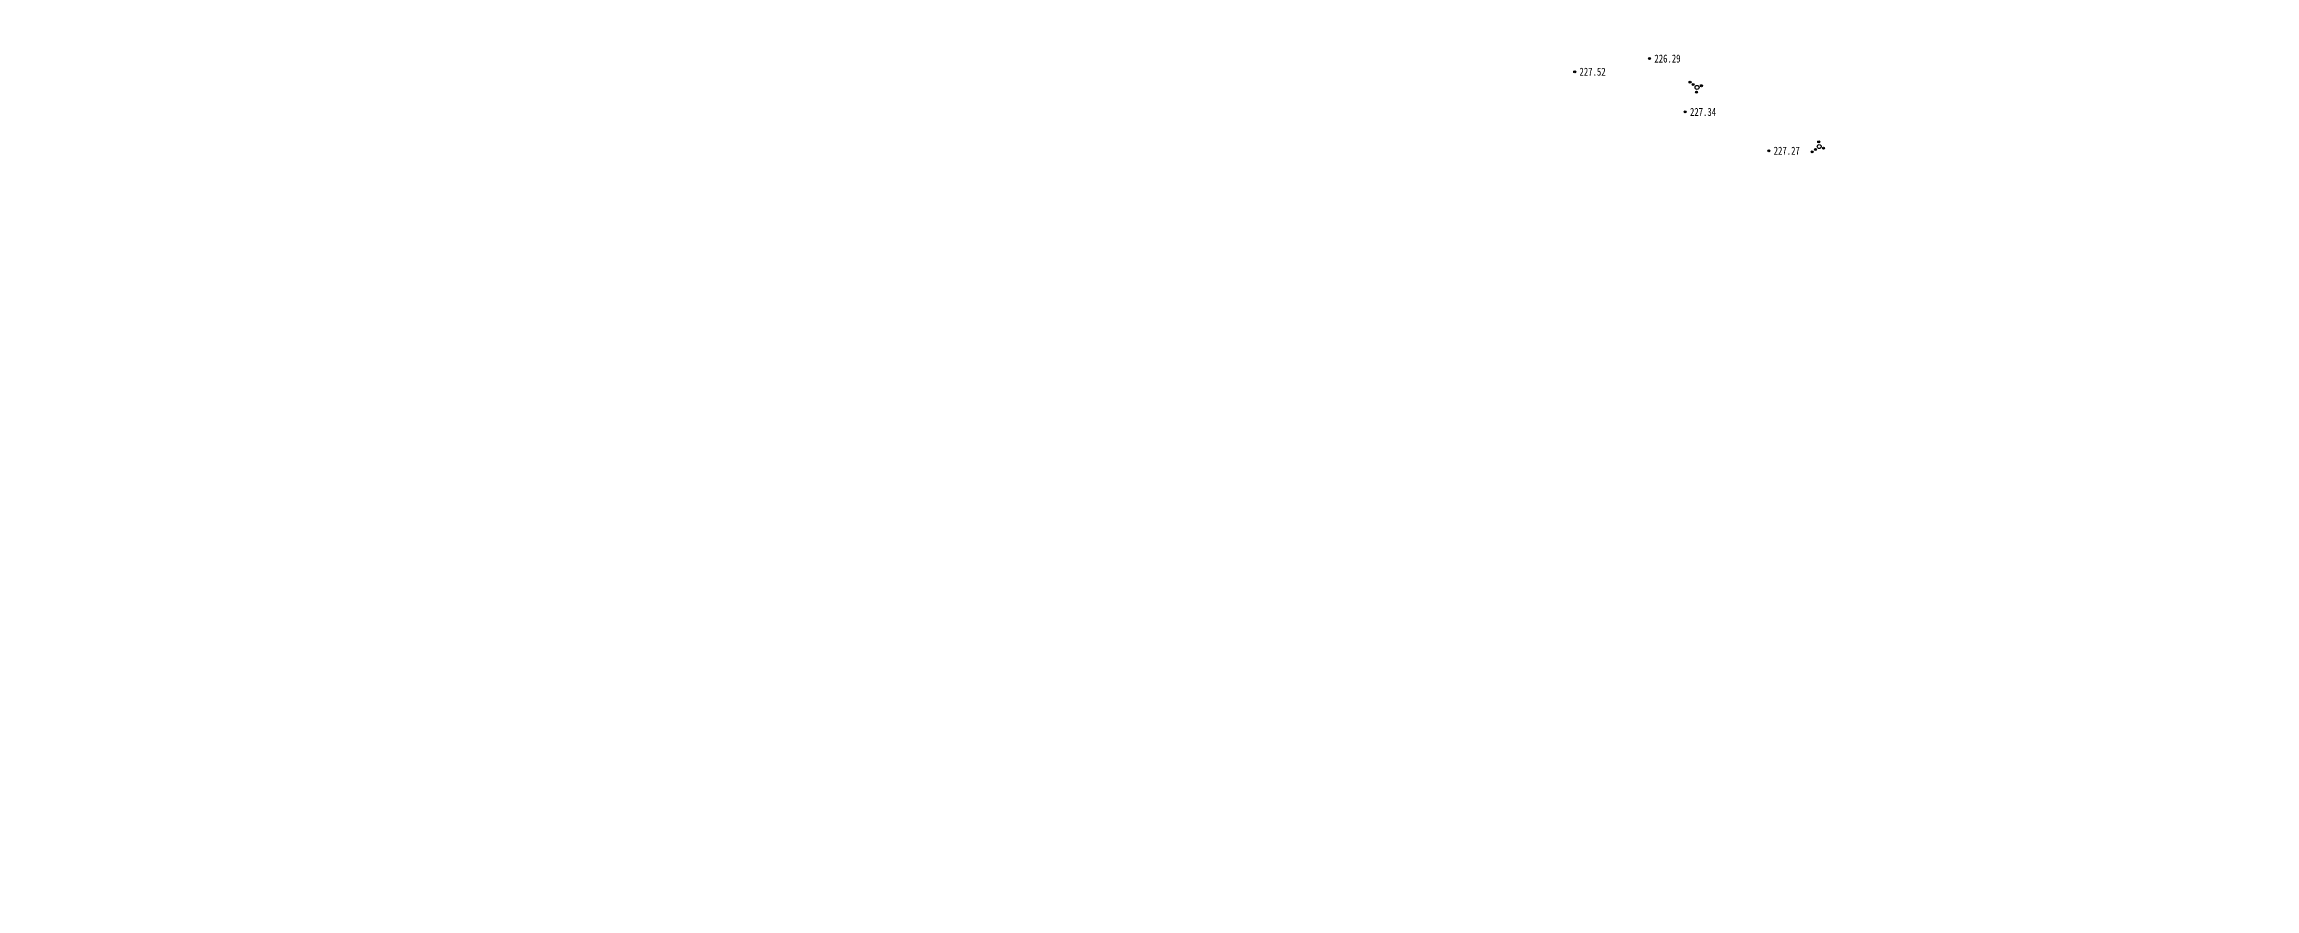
# Model space of a CAD drawing. Header units: millimetres. Extents: x -725 to 2274960, y -506 to 2980382.
# Drawn here: x 560339 to 560615.3, y 2885359 to 2885464.5 of the extents above; entities that cross this region are included whole.
import ezdxf
from ezdxf.enums import TextEntityAlignment as Align

# ---------------------------------------------------------------- set-up
doc = ezdxf.new("R2010")
doc.units = ezdxf.units.MM
doc.header["$LTSCALE"] = 1000
for name, color, linetype in [('GCD', 8, 'Continuous'), ('SXSS', 5, 'Continuous'), ('YHJ_剖面_梁板', 4, 'Continuous'), ('ZBTZ', 8, 'Continuous')]:
    doc.layers.add(name, color=color, linetype=linetype)
doc.styles.add('等线体', font='simhei.ttf')
doc.linetypes.add('1161', pattern='A,0,[149,AAA.SHX,S=0.15,R=0,X=0,Y=0],-1.6', length=1.6)

# ---------------------------------------------------------------- blocks, each defined once
blk = doc.blocks.new('*U36')
at = {"linetype": 'Continuous'}
for points in [[(-0.25, 2.2), (-0.24, 2.12), (-0.24, 2.28)], [(-0.24, 2.28), (-0.2, 2.05), (-0.2, 2.35)], [(-0.2, 2.05), (-0.24, 2.28), (-0.24, 2.12)], [(-0.2, 2.35), (-0.15, 2), (-0.15, 2.4)], [(-0.15, 2), (-0.2, 2.35), (-0.2, 2.05)], [(-0.15, 2.4), (-0.08, 1.96), (-0.08, 2.44)], [(-0.08, 1.96), (-0.15, 2.4), (-0.15, 2)], [(-0.08, 2.44), (0, 1.95), (0, 2.45)], [(0, 1.95), (-0.08, 2.44), (-0.08, 1.96)], [(0, 2.45), (0.08, 1.96), (0.08, 2.44)], [(0.08, 1.96), (0, 2.45), (0, 1.95)], [(0.08, 2.44), (0.15, 2), (0.15, 2.4)], [(0.15, 2), (0.08, 2.44), (0.08, 1.96)], [(0.15, 2.4), (0.2, 2.05), (0.2, 2.35)], [(0.2, 2.05), (0.15, 2.4), (0.15, 2)], [(0.2, 2.35), (0.24, 2.12), (0.24, 2.28)], [(0.24, 2.12), (0.2, 2.35), (0.2, 2.05)], [(0.25, 2.2), (0.24, 2.28), (0.24, 2.12)]]:
    blk.add_solid(points, dxfattribs=at)
blk = doc.blocks.new('*U35')
at = {"linetype": 'Continuous'}
for points in [[(-0.25, 1.2), (-0.24, 1.12), (-0.24, 1.28)], [(-0.24, 1.28), (-0.2, 1.05), (-0.2, 1.35)], [(-0.2, 1.05), (-0.24, 1.28), (-0.24, 1.12)], [(-0.2, 1.35), (-0.15, 1), (-0.15, 1.4)], [(-0.15, 1), (-0.2, 1.35), (-0.2, 1.05)], [(-0.15, 1.4), (-0.08, 0.96), (-0.08, 1.44)], [(-0.08, 0.96), (-0.15, 1.4), (-0.15, 1)], [(-0.08, 1.44), (0, 0.95), (0, 1.45)], [(0, 0.95), (-0.08, 1.44), (-0.08, 0.96)], [(0, 1.45), (0.08, 0.96), (0.08, 1.44)], [(0.08, 0.96), (0, 1.45), (0, 0.95)], [(0.08, 1.44), (0.15, 1), (0.15, 1.4)], [(0.15, 1), (0.08, 1.44), (0.08, 0.96)], [(0.15, 1.4), (0.2, 1.05), (0.2, 1.35)], [(0.2, 1.05), (0.15, 1.4), (0.15, 1)], [(0.2, 1.35), (0.24, 1.12), (0.24, 1.28)], [(0.24, 1.12), (0.2, 1.35), (0.2, 1.05)], [(0.25, 1.2), (0.24, 1.28), (0.24, 1.12)]]:
    blk.add_solid(points, dxfattribs=at)
blk = doc.blocks.new('*U34')
at = {"linetype": 'Continuous'}
for points in [[(-1.25, -0.6), (-1.24, -0.68), (-1.24, -0.52)], [(-1.24, -0.52), (-1.2, -0.75), (-1.2, -0.45)], [(-1.2, -0.75), (-1.24, -0.52), (-1.24, -0.68)], [(-1.2, -0.45), (-1.15, -0.8), (-1.15, -0.4)], [(-1.15, -0.8), (-1.2, -0.45), (-1.2, -0.75)], [(-1.15, -0.4), (-1.08, -0.84), (-1.08, -0.36)], [(-1.08, -0.84), (-1.15, -0.4), (-1.15, -0.8)], [(-1.08, -0.36), (-1, -0.85), (-1, -0.35)], [(-1, -0.85), (-1.08, -0.36), (-1.08, -0.84)], [(-1, -0.35), (-0.92, -0.84), (-0.92, -0.36)], [(-0.92, -0.84), (-1, -0.35), (-1, -0.85)], [(-0.92, -0.36), (-0.85, -0.8), (-0.85, -0.4)], [(-0.85, -0.8), (-0.92, -0.36), (-0.92, -0.84)], [(-0.85, -0.4), (-0.8, -0.75), (-0.8, -0.45)], [(-0.8, -0.75), (-0.85, -0.4), (-0.85, -0.8)], [(-0.8, -0.45), (-0.76, -0.68), (-0.76, -0.52)], [(-0.76, -0.68), (-0.8, -0.45), (-0.8, -0.75)], [(-0.75, -0.6), (-0.76, -0.52), (-0.76, -0.68)]]:
    blk.add_solid(points, dxfattribs=at)
blk = doc.blocks.new('*U33')
at = {"linetype": 'Continuous'}
for points in [[(0.75, -0.6), (0.76, -0.68), (0.76, -0.52)], [(0.76, -0.52), (0.8, -0.75), (0.8, -0.45)], [(0.8, -0.75), (0.76, -0.52), (0.76, -0.68)], [(0.8, -0.45), (0.85, -0.8), (0.85, -0.4)], [(0.85, -0.8), (0.8, -0.45), (0.8, -0.75)], [(0.85, -0.4), (0.92, -0.84), (0.92, -0.36)], [(0.92, -0.84), (0.85, -0.4), (0.85, -0.8)], [(0.92, -0.36), (1, -0.85), (1, -0.35)], [(1, -0.85), (0.92, -0.36), (0.92, -0.84)], [(1, -0.35), (1.08, -0.84), (1.08, -0.36)], [(1.08, -0.84), (1, -0.35), (1, -0.85)], [(1.08, -0.36), (1.15, -0.8), (1.15, -0.4)], [(1.15, -0.8), (1.08, -0.36), (1.08, -0.84)], [(1.15, -0.4), (1.2, -0.75), (1.2, -0.45)], [(1.2, -0.75), (1.15, -0.4), (1.15, -0.8)], [(1.2, -0.45), (1.24, -0.68), (1.24, -0.52)], [(1.24, -0.68), (1.2, -0.45), (1.2, -0.75)], [(1.25, -0.6), (1.24, -0.52), (1.24, -0.68)]]:
    blk.add_solid(points, dxfattribs=at)
blk = doc.blocks.new('gc160')
for centre, radius in [((0, 0), 0.5), ((0, 2.2), 0.25), ((0, 1.2), 0.25), ((-1, -0.6), 0.25), ((1, -0.6), 0.25)]:
    blk.add_circle(centre, radius)
at = {"linetype": 'Continuous'}
for name in ['*U36', '*U35', '*U34', '*U33']:
    blk.add_blockref(name, (0, 0), dxfattribs=at)
blk = doc.blocks.new('gc200')
h = blk.add_hatch(color=256)
edge = h.paths.add_edge_path()
edge.add_arc((0, 0), 0.25, 0, 360)
blk.add_circle((0, 0), 0.25)

msp = doc.modelspace()

# ---------------------------------------------------------------- linework, layer by layer
at = {"layer": 'SXSS', "linetype": 'Continuous', "elevation": 217.8774, "flags": 128}
msp.add_lwpolyline([(560534.1761, 2885468.7574, 0.00000222, 0.00000222, 0), (560549.3759, 2885462.9963, 0.00000222, 0.00000222, 0), (560570.4987, 2885451.3074, 0.00000222, 0.00000222, 0), (560578.4796, 2885446.3983, 0.00000222, 0.00000222, 0)], format="xyseb", dxfattribs=at)
msp.add_lwpolyline([(560534.1761, 2885468.7574, 0.00000222, 0.00000222, 0), (560549.3759, 2885462.9963, 0.00000222, 0.00000222, 0), (560570.4987, 2885451.3074, 0.00000222, 0.00000222, 0), (560578.4796, 2885446.3983, 0.00000222, 0.00000222, 0)], format="xyseb", dxfattribs=at)
at = {"layer": 'YHJ_剖面_梁板'}
msp.add_circle((589254.9496, 2837256.879), 143124.932, dxfattribs=at)
at = {"layer": 'ZBTZ', "linetype": '1161', "elevation": 228.3801, "flags": 128}
msp.add_lwpolyline([(560435.4454, 2885508.7004, 0.00000223, 0.00000223, 0), (560454.2907, 2885496.6966, 0.00000224, 0.00000224, 0), (560490.019, 2885483.9534, 0.00000223, 0.00000223, 0), (560547.6783, 2885454.9945, 0.00000222, 0.00000222, 0), (560566.0821, 2885446.0682, 0.00000223, 0.00000223, 0), (560569.4393, 2885451.5279, 0.00000223, 0.00000223, 0), (560539.0301, 2885466.4459, 0.00000223, 0.00000223, 0), (560525.0638, 2885473.588, 0.00000223, 0.00000223, 0), (560499.7544, 2885490.661, 0.00000222, 0.00000222, 0), (560476.081, 2885501.9039, 0.00000223, 0.00000223, 0), (560447.6521, 2885516.7354, 0.00000222, 0.00000222, 0), (560445.6932, 2885519.6933, 0.00000222, 0.00000222, 0)], format="xyseb", dxfattribs=at)
msp.add_lwpolyline([(560435.4454, 2885508.7004, 0.00000223, 0.00000223, 0), (560454.2907, 2885496.6966, 0.00000224, 0.00000224, 0), (560490.019, 2885483.9534, 0.00000223, 0.00000223, 0), (560547.6783, 2885454.9945, 0.00000222, 0.00000222, 0), (560566.0821, 2885446.0682, 0.00000223, 0.00000223, 0), (560569.4393, 2885451.5279, 0.00000223, 0.00000223, 0), (560539.0301, 2885466.4459, 0.00000223, 0.00000223, 0), (560525.0638, 2885473.588, 0.00000223, 0.00000223, 0), (560499.7544, 2885490.661, 0.00000222, 0.00000222, 0), (560476.081, 2885501.9039, 0.00000223, 0.00000223, 0), (560447.6521, 2885516.7354, 0.00000222, 0.00000222, 0), (560445.6932, 2885519.6933, 0.00000222, 0.00000222, 0)], format="xyseb", dxfattribs=at)

# ---------------------------------------------------------------- block references
at = {"layer": 'GCD', "linetype": 'Continuous'}
ref = msp.add_blockref('gc200', (560530.277, 2885461.051, 227.52), dxfattribs=dict(at, xscale=0.5, yscale=0.5, zscale=0.5))
ref.add_attrib('height', '227.52', dxfattribs={"linetype": 'Continuous', "height": 1, "style": '等线体', "width": 0.8}).set_placement((560530.877, 2885461.051, 227.52), align=Align.MIDDLE_LEFT)
ref = msp.add_blockref('gc200', (560530.277, 2885461.051, 227.52), dxfattribs=dict(at, xscale=0.5, yscale=0.5, zscale=0.5))
ref.add_attrib('height', '227.52', dxfattribs={"linetype": 'Continuous', "height": 1, "style": '等线体', "width": 0.8}).set_placement((560530.877, 2885461.051, 227.52), align=Align.MIDDLE_LEFT)
ref = msp.add_blockref('gc200', (560539.639, 2885462.696, 226.292), dxfattribs=dict(at, xscale=0.5, yscale=0.5, zscale=0.5))
ref.add_attrib('height', '226.29', dxfattribs={"linetype": 'Continuous', "height": 1, "style": '等线体', "width": 0.8}).set_placement((560540.239, 2885462.696, 226.292), align=Align.MIDDLE_LEFT)
ref = msp.add_blockref('gc200', (560539.639, 2885462.696, 226.292), dxfattribs=dict(at, xscale=0.5, yscale=0.5, zscale=0.5))
ref.add_attrib('height', '226.29', dxfattribs={"linetype": 'Continuous', "height": 1, "style": '等线体', "width": 0.8}).set_placement((560540.239, 2885462.696, 226.292), align=Align.MIDDLE_LEFT)
ref = msp.add_blockref('gc200', (560544.086, 2885456.031, 227.339), dxfattribs=dict(at, xscale=0.5, yscale=0.5, zscale=0.5))
ref.add_attrib('height', '227.34', dxfattribs={"linetype": 'Continuous', "height": 1, "style": '等线体', "width": 0.8}).set_placement((560544.686, 2885456.031, 227.339), align=Align.MIDDLE_LEFT)
ref = msp.add_blockref('gc200', (560544.086, 2885456.031, 227.339), dxfattribs=dict(at, xscale=0.5, yscale=0.5, zscale=0.5))
ref.add_attrib('height', '227.34', dxfattribs={"linetype": 'Continuous', "height": 1, "style": '等线体', "width": 0.8}).set_placement((560544.686, 2885456.031, 227.339), align=Align.MIDDLE_LEFT)
ref = msp.add_blockref('gc200', (560554.549, 2885451.183, 227.269), dxfattribs=dict(at, xscale=0.5, yscale=0.5, zscale=0.5))
ref.add_attrib('height', '227.27', dxfattribs={"linetype": 'Continuous', "height": 1, "style": '等线体', "width": 0.8}).set_placement((560555.149, 2885451.183, 227.269), align=Align.MIDDLE_LEFT)
ref = msp.add_blockref('gc200', (560554.549, 2885451.183, 227.269), dxfattribs=dict(at, xscale=0.5, yscale=0.5, zscale=0.5))
ref.add_attrib('height', '227.27', dxfattribs={"linetype": 'Continuous', "height": 1, "style": '等线体', "width": 0.8}).set_placement((560555.149, 2885451.183, 227.269), align=Align.MIDDLE_LEFT)
at = {"layer": 'ZBTZ', "linetype": 'Continuous', "xscale": 0.4999999999999998, "yscale": 0.4999999999999998}
for p, rotation in [((560545.5694, 2885459.0875, 230.2014), 53.16446424756614), ((560545.5694, 2885459.0875, 230.2014), 53.16446424756614), ((560560.8401, 2885451.7061, 230.1455), 127.3574022644734), ((560560.8401, 2885451.7061, 230.1455), 127.3574022644734)]:
    msp.add_blockref('gc160', p, dxfattribs=dict(at, rotation=rotation))

doc.saveas('drawing.dxf')
